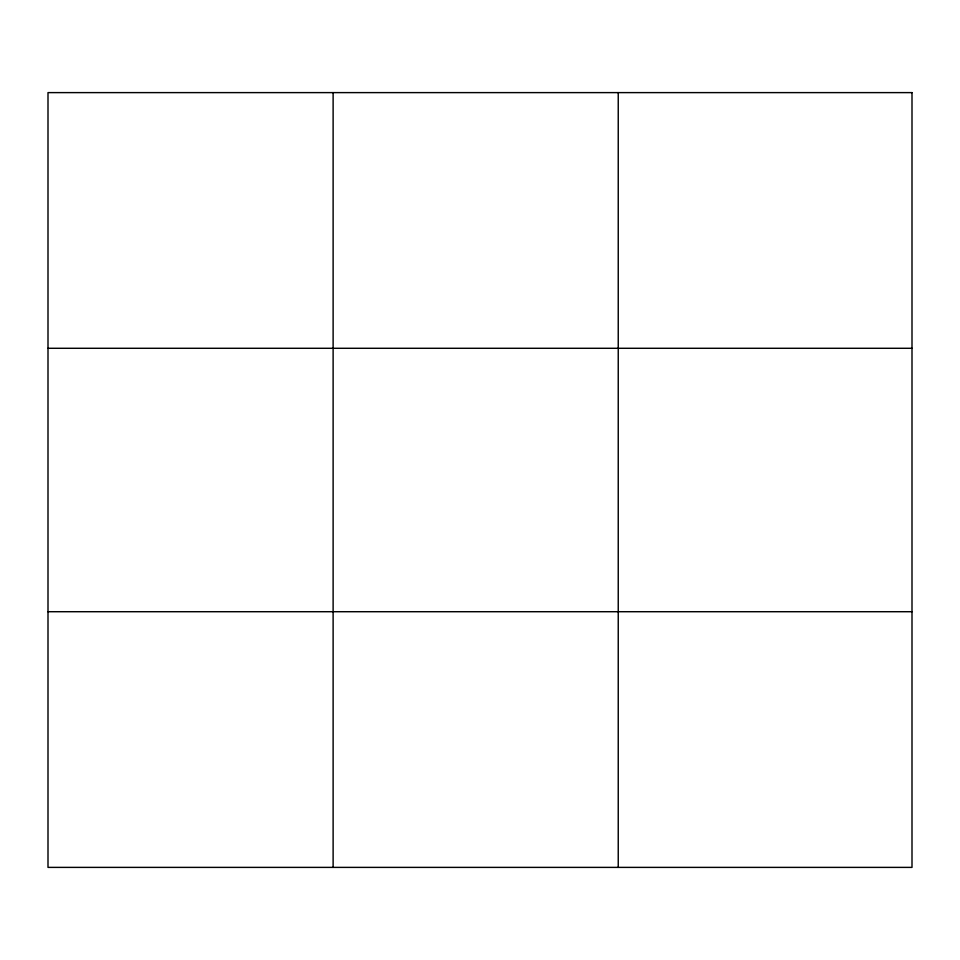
<?xml version="1.0" encoding="UTF-8"?>
<svg xmlns="http://www.w3.org/2000/svg" width="960" height="960" viewBox="0 0 960 960"><rect width="100%" height="100%" fill="white"/><g stroke="black" fill="none" stroke-linecap="round" stroke-linejoin="round"><path stroke-width="1.44" d="M333.12 867.384L333.12 92.616M618.24 867.384L618.24 92.616M48 348.288L912 348.288M48 611.712L912 611.712M912 92.616L912 867.384L48 867.384L48 92.616L912 92.616"/></g></svg>
